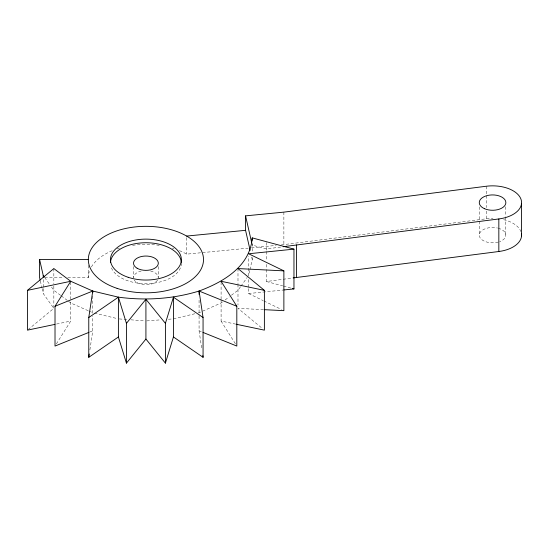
<?xml version="1.0" encoding="UTF-8"?>
<svg xmlns="http://www.w3.org/2000/svg" width="549" height="549" viewBox="0 0 549 549"><rect width="100%" height="100%" fill="white"/><g stroke="black" fill="none" stroke-linecap="round" stroke-linejoin="round"><path stroke-width="0.41" stroke-dasharray="2.75 2.06" d="M89.892 349.864L92.76 330.821L92.76 316.025M249.754 270.451L248.608 275.468L248.608 256.177M249.946 269.614L252.231 259.581L252.231 257.028M56.362 343.921L70.739 321.069L70.739 299.644M240.4 286.907L237.992 290.27L229.88 296.371M240.887 286.235L247.16 277.485M28.109 329.606L53.843 308.353L53.843 284.43M222.448 301.964L221.096 302.986L199.074 312.738L196.597 313.328M225.152 299.932L229.201 296.879M89.617 332.09L92.76 330.821M173.436 318.873L195.767 313.527M56.588 324.034L70.739 321.069M280.656 247.057L266.519 248.965L252.231 245.115L251.854 243.44M266.519 269.525L266.519 281.52L282.323 279.386M283.154 279.276L292.301 278.041M281.314 244.923L486.29 218.79A29.015 16.751 0 0 1 493.002 218.399M248.608 288.623L248.608 293.55L283.044 290.037M179.454 250.639A57.59 33.249 0 0 1 186.639 254.153L248.052 248.169M251.463 247.832L276.202 245.424M146.748 320.897L160.926 319.82M168.433 319.25L172.599 318.935M44.73 277.664L63.54 277.664M67.815 277.664L88.327 277.664A57.59 33.249 0 0 1 89.954 269.82M263.479 309.636L237.992 308.353L262.408 328.515M119.236 318.935L127.574 319.566M130.909 319.82L145.08 320.897M221.096 299.644L221.096 321.069L235.247 324.034M94.414 313.136L117.575 318.674M266.519 281.52L282.666 285.871M283.469 286.091L291.54 288.266M199.074 316.025L199.074 330.821L201.435 331.774M88.204 310.72L70.739 302.986L68.035 300.948M88.965 311.057L92.76 312.738M248.608 293.55L263.177 300.619M263.945 300.989L281.575 309.54M60.603 295.355L53.843 290.27L50.467 285.562M61.282 295.863L67.362 300.44M44.675 277.485L49.986 284.89M42.081 288.534L43.227 293.55L53.843 308.353M221.096 321.069L235.919 344.635M251.662 257.069L252.231 259.581M40.365 281.013L41.889 287.697M199.074 330.821L201.812 349.034M505.753 206.774L505.753 216.409M505.753 217.054L505.753 236.111M486.29 186.241L486.29 194.806M486.29 195.664L486.29 207.659M486.29 211.084L486.29 218.79M479.277 206.877L479.277 235.15M283.874 212.134L283.874 244.676M266.519 242.534L266.519 250.68M266.519 251.538L266.519 260.96M266.519 264.385L266.519 268.667M252.231 243.502L252.231 252.773M248.608 279.578L248.608 287.8M237.992 268.571L237.992 283.593M237.992 284.43L237.992 305.066M221.096 282.117L221.096 298.807M199.074 300.221L199.074 315.201M186.639 237.717L186.639 254.153M158.318 266.601L158.318 277.664L157.899 275.811A12.401 7.164 0 0 0 150.666 271.048M133.517 266.601L133.517 277.664A12.401 7.164 0 0 1 141.168 271.048M92.76 296.041L92.76 315.201M88.327 265.332L88.327 277.664M70.739 282.117L70.739 298.807M53.843 268.571L53.843 283.593M43.227 279.578L43.227 287.8M43.227 288.623L43.227 293.55M503.666 219.669A29.015 16.751 0 0 1 520.891 231.527M157.577 280.114A12.401 7.164 0 0 1 145.917 284.828A12.401 7.164 0 0 1 134.258 280.114M181.355 263.197A35.438 20.457 0 0 1 148.566 283.6A35.438 20.457 0 0 1 110.877 266.251M91.381 266.986A57.59 33.249 0 0 1 112.38 250.639M117.122 248.875A57.59 33.249 0 0 1 119.442 248.141M132.625 245.314A57.59 33.249 0 0 1 159.21 245.314M172.393 248.141A57.59 33.249 0 0 1 173.944 248.622M498.224 228.206A13.293 7.672 0 0 1 505.828 234.663A13.293 7.672 0 0 1 499.686 241.629M498.224 242.088A13.293 7.672 0 0 1 479.284 235.384A13.293 7.672 0 0 1 497.463 228.013"/><path stroke-width="0.82" d="M88.828 332.413L55.017 346.062L55.017 306.273L92.76 291.039L118.399 297.167L118.399 336.956L88.773 357.317L88.773 317.528L92.76 291.039L70.739 281.28L53.843 268.571L27.45 290.359L27.45 330.148L54.921 324.384M88.773 357.317L89.274 354.002M283.888 289.947L293.962 288.918L293.962 249.129L252.231 237.882C250.104 266.464 223.271 282.069 199.074 291.039C172.962 299.04 145.423 300.756 118.399 297.167L88.773 317.528M165.407 323.354L145.917 299.26L145.917 339.049L165.407 363.143L165.407 323.354L173.436 297.167L203.061 317.528L203.061 357.317L173.436 336.956L173.436 297.167M165.407 363.143L173.436 336.956M55.017 306.273L70.739 281.28L27.45 290.359M145.917 339.049L126.428 363.143L126.428 323.354L145.917 299.26M283.154 246.721L498.835 218.948A29.015 16.751 0 0 0 520.891 198.971A29.015 16.751 0 0 0 486.29 186.241L283.874 212.134L245.561 215.867L245.561 230.326L250.138 250.385M293.132 277.924L498.835 251.504A29.015 16.751 0 0 0 521.468 233.689M293.962 249.129L248.608 253.768L283.874 270.87L283.874 310.659L264.33 309.677M186.639 236.07L245.561 230.326M40.173 280.175L39.603 277.664L39.603 259.581L88.327 259.581M283.874 270.87L237.992 268.571L264.385 290.359L264.385 330.148L236.077 324.212M264.385 290.359L221.096 281.28L236.818 306.273L236.818 346.062L203.006 332.413M292.349 288.486L293.962 288.918M199.074 294.374L199.074 291.039L236.818 306.273M39.603 259.581L43.227 275.468L44.188 276.813M118.399 297.167L126.428 323.354M118.399 336.956L126.428 363.143M245.561 215.867L251.662 242.603M199.074 291.039L203.061 317.528M202.814 355.656L203.061 357.317M521.55 203.329L521.55 235.885M498.835 218.948L498.835 251.504M296.46 244.923L296.46 277.478M252.231 237.882L252.231 240.29M92.76 291.039L92.76 292.706M43.227 275.468L43.227 277.115M110.5 262.436A35.438 20.457 0 0 1 145.917 242.74A35.438 20.457 0 0 1 181.335 262.436M117.122 288.376A57.59 33.249 0 0 0 203.507 259.581A57.59 33.249 0 0 0 117.122 230.786A57.59 33.249 0 0 0 117.122 288.376M128.198 277.3A35.438 20.457 0 0 0 181.355 259.581A35.438 20.457 0 0 0 128.198 241.862A35.438 20.457 0 0 0 128.198 277.3M137.147 268.262A12.401 7.164 0 0 0 157.899 265.05A12.401 7.164 0 0 0 142.706 256.28A12.401 7.164 0 0 0 137.147 268.262M484.527 208.709A13.293 7.672 0 0 0 505.753 203.555A13.293 7.672 0 0 0 487.416 195.519A13.293 7.672 0 0 0 484.527 208.709"/></g></svg>
